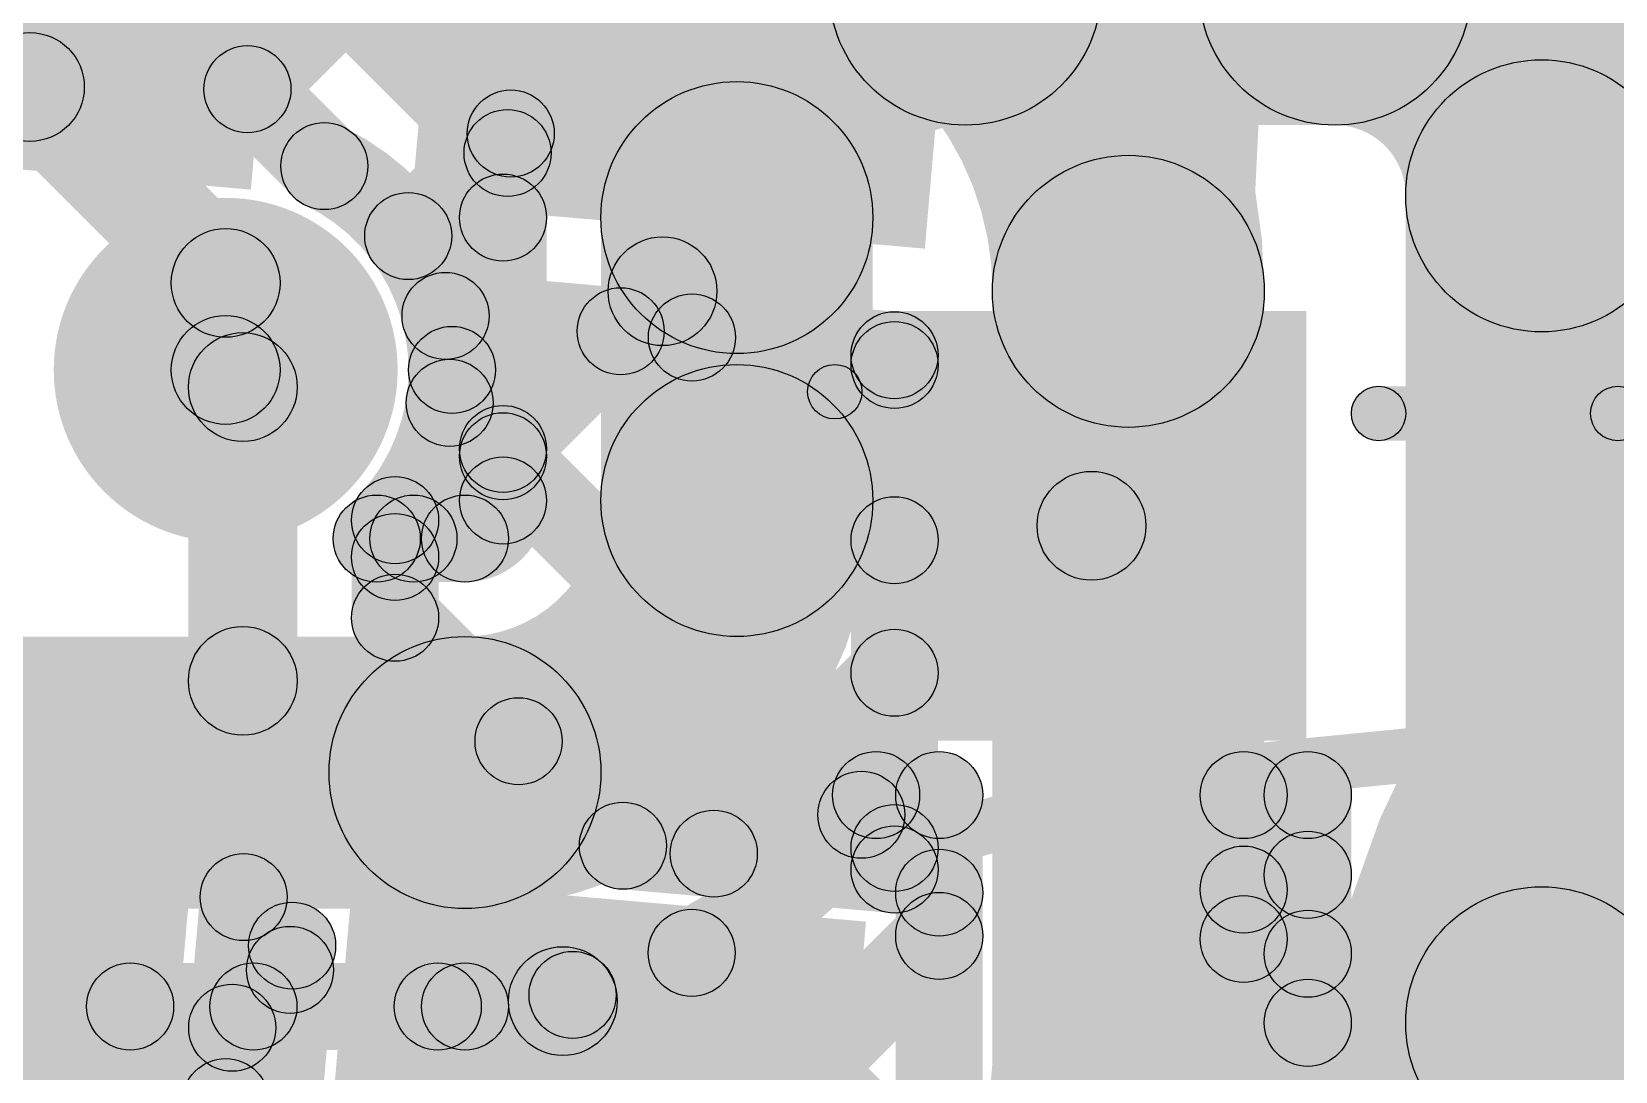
# Model space of a CAD drawing. Header units: millimetres. Extents: x -2.17 to 2.17, y -2.17 to 2.17.
# Drawn here: x 1.0632 to 1.2088, y -0.1321 to -0.0365 of the extents above; entities that cross this region are included whole.
import ezdxf

# ---------------------------------------------------------------- set-up
doc = ezdxf.new("R2010")
doc.units = ezdxf.units.MM
doc.header["$MEASUREMENT"] = 0
for name, color, linetype in [('BottomLayer', 5, 'Continuous'), ('BottomOverlay', 54, 'Continuous'), ('BottomPaste', 16, 'Continuous'), ('BottomSolder', 6, 'Continuous'), ('Mechanical2', 216, 'Continuous'), ('TopLayer', 1, 'Continuous'), ('TopOverlay', 2, 'Continuous'), ('TopPaste', 8, 'Continuous'), ('TopSolder', 216, 'Continuous'), ('ViaHoleLayer', 16, 'Continuous')]:
    doc.layers.add(name, color=color, linetype=linetype)

# ---------------------------------------------------------------- blocks, each defined once
blk = doc.blocks.new('YS_SBZ9032C03R16_B_30')
at = {"layer": 'BottomOverlay', "const_width": 0.005}
blk.add_lwpolyline([(0.174343, -0.0442776, -0.7770826321552268), (-0.174266, -0.0445797)], format="xyb", dxfattribs=at)
blk = doc.blocks.new('WS2812B_M____230')
at = {"layer": 'TopLayer'}
for points in [[(-0.09409435, 0.05078745), (-0.03503925, 0.05078745), (-0.03503925, 0.01141735), (-0.09409435, 0.01141735)], [(0.03503945, 0.05078745), (0.09409455, 0.05078745), (0.09409455, 0.01141735), (0.03503945, 0.01141735)], [(-0.09409445, -0.01141725), (-0.03503935, -0.01141725), (-0.03503935, -0.05078735), (-0.09409445, -0.05078735)], [(0.03503945, -0.01141805), (0.09409455, -0.01141805), (0.09409455, -0.05078815), (0.03503945, -0.05078815)]]:
    blk.add_hatch(color=1, dxfattribs=at).paths.add_polyline_path(points)
at = {"layer": 'TopOverlay'}
blk.add_hatch(color=2, dxfattribs=at).paths.add_polyline_path([(-0.06999999464286863, -0.07250029999999426), (-0.07000000535713137, -0.06750030000000574), (0.07000029464286862, -0.06750000000000574), (0.07000030535713138, -0.07249999999999426)])
at = {"layer": 'TopPaste'}
for points in [[(-0.09409435, 0.05078745), (-0.03503925, 0.05078745), (-0.03503925, 0.01141735), (-0.09409435, 0.01141735)], [(0.03503945, 0.05078745), (0.09409455, 0.05078745), (0.09409455, 0.01141735), (0.03503945, 0.01141735)], [(-0.09409445, -0.01141725), (-0.03503935, -0.01141725), (-0.03503935, -0.05078735), (-0.09409445, -0.05078735)], [(0.03503945, -0.01141805), (0.09409455, -0.01141805), (0.09409455, -0.05078815), (0.03503945, -0.05078815)]]:
    blk.add_hatch(color=8, dxfattribs=at).paths.add_polyline_path(points)
at = {"layer": 'TopSolder'}
for points in [[(-0.09809435, 0.05478745), (-0.03103925, 0.05478745), (-0.03103925, 0.00741735), (-0.09809435, 0.00741735)], [(0.03103945, 0.05478745), (0.09809455, 0.05478745), (0.09809455, 0.00741735), (0.03103945, 0.00741735)], [(-0.09809445, -0.00741725), (-0.03103935, -0.00741725), (-0.03103935, -0.05478735), (-0.09809445, -0.05478735)], [(0.03103945, -0.00741805), (0.09809455, -0.00741805), (0.09809455, -0.05478815), (0.03103945, -0.05478815)]]:
    blk.add_hatch(color=216, dxfattribs=at).paths.add_polyline_path(points)
blk = doc.blocks.new('SOT23_3_B_286')
at = {"layer": 'BottomLayer'}
for points in [[(-0.02165995, 0.02657475), (-0.05315605, 0.02657475), (-0.05315605, 0.05807085), (-0.02165995, 0.05807085)], [(0.05314315, 0.02657475), (0.02164705, 0.02657475), (0.02164705, 0.05807085), (0.05314315, 0.05807085)], [(0.01574165, -0.05807095), (-0.01575445, -0.05807095), (-0.01575445, -0.02657485), (0.01574165, -0.02657485)]]:
    blk.add_hatch(color=5, dxfattribs=at).paths.add_polyline_path(points)
at = {"layer": 'BottomOverlay'}
h = blk.add_hatch(color=54, dxfattribs=at)
edge = h.paths.add_edge_path()
edge.add_arc((-0.066, 0.045), 0.0025, 0, 360)
h = blk.add_hatch(color=54, dxfattribs=at)
edge = h.paths.add_edge_path()
edge.add_arc((-0.06, 0.045), 0.0025, 0, 360)
h = blk.add_hatch(color=54, dxfattribs=at)
edge = h.paths.add_edge_path()
edge.add_arc((-0.0110064, 0.032), 0.0025, 0, 360)
for points in [[(0.0109936, 0.0345), (0.0109936, 0.0295), (-0.0110064, 0.0295), (-0.0110064, 0.0345)], [(-0.0635064, 0.03), (-0.0585064, 0.03), (-0.0585064, -0.029), (-0.0635064, -0.029)], [(0.0584936, 0.03), (0.0634936, 0.03), (0.0634936, -0.029), (0.0584936, -0.029)], [(-0.0260064, -0.0265), (-0.0260064, -0.0315), (-0.0610064, -0.0315), (-0.0610064, -0.0265)], [(0.0609936, -0.0265), (0.0609936, -0.0315), (0.0259936, -0.0315), (0.0259936, -0.0265)]]:
    blk.add_hatch(color=54, dxfattribs=at).paths.add_polyline_path(points)
h = blk.add_hatch(color=54, dxfattribs=at)
edge = h.paths.add_edge_path()
edge.add_arc((0.0109936, 0.032), 0.0025, 0, 360)
h = blk.add_hatch(color=54, dxfattribs=at)
edge = h.paths.add_edge_path()
edge.add_arc((-0.0610064, 0.03), 0.0025, 0, 360)
h = blk.add_hatch(color=54, dxfattribs=at)
edge = h.paths.add_edge_path()
edge.add_arc((0.0609936, 0.03), 0.0025, 0, 360)
h = blk.add_hatch(color=54, dxfattribs=at)
edge = h.paths.add_edge_path()
edge.add_arc((-0.0610064, -0.029), 0.0025, 0, 360)
h = blk.add_hatch(color=54, dxfattribs=at)
edge = h.paths.add_edge_path()
edge.add_arc((-0.0610064, -0.029), 0.0025, 0, 360)
h = blk.add_hatch(color=54, dxfattribs=at)
edge = h.paths.add_edge_path()
edge.add_arc((-0.0260064, -0.029), 0.0025, 0, 360)
h = blk.add_hatch(color=54, dxfattribs=at)
edge = h.paths.add_edge_path()
edge.add_arc((0.0259936, -0.029), 0.0025, 0, 360)
h = blk.add_hatch(color=54, dxfattribs=at)
edge = h.paths.add_edge_path()
edge.add_arc((0.0609936, -0.029), 0.0025, 0, 360)
h = blk.add_hatch(color=54, dxfattribs=at)
edge = h.paths.add_edge_path()
edge.add_arc((0.0609936, -0.029), 0.0025, 0, 360)
at = {"layer": 'BottomPaste'}
for points in [[(-0.02165995, 0.02657475), (-0.05315605, 0.02657475), (-0.05315605, 0.05807085), (-0.02165995, 0.05807085)], [(0.05314315, 0.02657475), (0.02164705, 0.02657475), (0.02164705, 0.05807085), (0.05314315, 0.05807085)], [(0.01574165, -0.05807095), (-0.01575445, -0.05807095), (-0.01575445, -0.02657485), (0.01574165, -0.02657485)]]:
    blk.add_hatch(color=16, dxfattribs=at).paths.add_polyline_path(points)
at = {"layer": 'BottomSolder'}
for points in [[(-0.01765995, 0.02257475), (-0.05715605, 0.02257475), (-0.05715605, 0.06207085), (-0.01765995, 0.06207085)], [(0.05714315, 0.02257475), (0.01764705, 0.02257475), (0.01764705, 0.06207085), (0.05714315, 0.06207085)], [(0.01974165, -0.06207095), (-0.01975445, -0.06207095), (-0.01975445, -0.02257485), (0.01974165, -0.02257485)]]:
    blk.add_hatch(color=6, dxfattribs=at).paths.add_polyline_path(points)
at = {"layer": 'BottomOverlay', "const_width": 0.005}
blk.add_lwpolyline([(-0.06, 0.045, 1), (-0.066, 0.045, 1)], format="xyb", close=True, dxfattribs=at)
at = {"layer": 'BottomOverlay'}
for centre in [(-0.066, 0.045), (-0.06, 0.045), (-0.0110064, 0.032), (0.0109936, 0.032), (-0.0610064, 0.03), (0.0609936, 0.03), (-0.0610064, -0.029), (-0.0610064, -0.029), (-0.0260064, -0.029), (0.0259936, -0.029), (0.0609936, -0.029), (0.0609936, -0.029)]:
    blk.add_circle(centre, 0.0025, dxfattribs=at)

msp = doc.modelspace()

# ---------------------------------------------------------------- hatches: boundary and pattern name
at = {"layer": 'BottomLayer'}
for points in [[(1.037527372875254, 0.01605617287525381), (1.043184227124746, 0.02171302712474619), (1.109744827124746, -0.04484757287525381), (1.104087972875254, -0.05050442712474619)], [(1.085825127124746, -0.04463672712474619), (1.080168272875254, -0.03897987287525381), (1.140861172875254, 0.02171302712474619), (1.146518027124746, 0.01605617287525381)], [(1.149, -0.0451105), (1.149, -0.0201105), (1.183, -0.0201105), (1.183, -0.0451105)], [(1.070071072875254, -0.03453942712474619), (1.075727927124746, -0.02888257287525381), (1.092895427124746, -0.04605007287525381), (1.087238572875254, -0.05170692712474619)], [(1.059464466094067, -0.04514603390593274), (1.066535533905933, -0.03807496609406726), (1.084535533905933, -0.05607496609406726), (1.077464466094067, -0.06314603390593274)], [(1.100612027124746, -0.05813412712474619), (1.094955172875254, -0.05247727287525381), (1.104380472875254, -0.04305197287525381), (1.110037327124746, -0.04870882712474619)], [(1.2145, -0.1276105), (1.1895, -0.1276105), (1.1895, -0.0516105), (1.2145, -0.0516105)], [(1.1105, -0.0796105), (1.1025, -0.0796105), (1.1025, -0.0536105), (1.1105, -0.0536105)], [(1.1405, -0.0796105), (1.1155, -0.0796105), (1.1155, -0.0536105), (1.1405, -0.0536105)], [(1.086, -0.0676105), (1.076, -0.0676105), (1.076, -0.0596105), (1.086, -0.0596105)], [(1.098761772875254, -0.07346252712474619), (1.104418627124746, -0.06780567287525381), (1.109328427124746, -0.0727154728752538), (1.103671572875254, -0.07837232712474619)], [(1.101091527124746, -0.08593892712474618), (1.095434672875254, -0.08028207287525381), (1.103671572875254, -0.0720451728752538), (1.109328427124746, -0.07770202712474619)], [(1.094887, -0.0871105), (1.094887, -0.0791105), (1.103, -0.0791105), (1.103, -0.0871105)], [(1.1656049, -0.2680636), (1.1556049, -0.2680636), (1.1556049, -0.0819333), (1.1656049, -0.0819333)], [(1.0394643, -0.1171105), (1.0394643, -0.0921105), (1.103, -0.0921105), (1.103, -0.1171105)], [(1.1408076, -0.1106814), (1.1408076, -0.1026814), (1.1466049, -0.1026814), (1.1466049, -0.1106814)], [(1.1746049, -0.1106814), (1.1746049, -0.1026814), (1.1805, -0.1026814), (1.1805, -0.1106814)], [(1.136616972875254, -0.1113177271247462), (1.142273827124746, -0.1056608728752538), (1.149433327124746, -0.1128203728752538), (1.143776472875254, -0.1184772271247462)], [(1.1506049, -0.2680636), (1.1426049, -0.2680636), (1.1426049, -0.1066814), (1.1506049, -0.1066814)], [(1.1786049, -0.2680636), (1.1706049, -0.2680636), (1.1706049, -0.1066814), (1.1786049, -0.1066814)], [(1.1845, -0.1276105), (1.1765, -0.1276105), (1.1765, -0.1066814), (1.1845, -0.1066814)], [(1.177433327124746, -0.1227343271247462), (1.171776472875254, -0.1170774728752538), (1.177671572875254, -0.1111823728752538), (1.183328427124746, -0.1168392271247462)], [(1.171776472875254, -0.1181929271247462), (1.177433327124746, -0.1125360728752538), (1.183328427124746, -0.1184311728752538), (1.177671572875254, -0.1240880271247462)], [(1.059877527124746, -0.2120058271247462), (1.054220672875254, -0.2063489728752538), (1.143776472875254, -0.1167931728752538), (1.149433327124746, -0.1224500271247462)], [(1.121018772875254, -0.1240038271247462), (1.126675627124746, -0.1183469728752538), (1.149433327124746, -0.1411046728752538), (1.143776472875254, -0.1467615271247462)], [(1.0394643, -0.1301105), (1.0394643, -0.1221105), (1.103, -0.1221105), (1.103, -0.1301105)], [(1.056194827124746, -0.1874042271247462), (1.050537972875254, -0.1817473728752538), (1.110068772875254, -0.1222165728752538), (1.115725627124746, -0.1278734271247462)], [(1.053419627124746, -0.1618951271247462), (1.047762772875254, -0.1562382728752538), (1.080718972875254, -0.1232820728752538), (1.086375827124746, -0.1289389271247462)], [(1.069385272875254, -0.1289389271247462), (1.075042127124746, -0.1232820728752538), (1.123478427124746, -0.1717183728752538), (1.117821572875254, -0.1773752271247462)], [(1.097669572875254, -0.1289389271247462), (1.103326427124746, -0.1232820728752538), (1.149433327124746, -0.1693889728752538), (1.143776472875254, -0.1750458271247462)]]:
    msp.add_hatch(color=5, dxfattribs=at).paths.add_polyline_path(points)
h = msp.add_hatch(color=5, dxfattribs=at)
edge = h.paths.add_edge_path()
edge.add_arc((1.149, -0.0326105), 0.0125, 0, 360)
h = msp.add_hatch(color=5, dxfattribs=at)
edge = h.paths.add_edge_path()
edge.add_arc((1.149, -0.0326105), 0.0125, 0, 360)
h = msp.add_hatch(color=5, dxfattribs=at)
edge = h.paths.add_edge_path()
edge.add_arc((1.183, -0.0326105), 0.0125, 0, 360)
h = msp.add_hatch(color=5, dxfattribs=at)
edge = h.paths.add_edge_path()
edge.add_arc((1.183, -0.0326105), 0.0125, 0, 360)
h = msp.add_hatch(color=5, dxfattribs=at)
edge = h.paths.add_edge_path()
edge.add_arc((1.063, -0.0416105), 0.005, 0, 360)
h = msp.add_hatch(color=5, dxfattribs=at)
edge = h.paths.add_edge_path()
edge.add_arc((1.063, -0.0416105), 0.005, 0, 360)
h = msp.add_hatch(color=5, dxfattribs=at)
edge = h.paths.add_edge_path()
edge.add_arc((1.0829967, -0.0418083), 0.004, 0, 360)
h = msp.add_hatch(color=5, dxfattribs=at)
edge = h.paths.add_edge_path()
edge.add_arc((1.202, -0.0516105), 0.0125, 0, 360)
h = msp.add_hatch(color=5, dxfattribs=at)
edge = h.paths.add_edge_path()
edge.add_arc((1.202, -0.0516105), 0.0125, 0, 360)
h = msp.add_hatch(color=5, dxfattribs=at)
edge = h.paths.add_edge_path()
edge.add_arc((1.1072089, -0.0458804), 0.004, 0, 360)
h = msp.add_hatch(color=5, dxfattribs=at)
edge = h.paths.add_edge_path()
edge.add_arc((1.128, -0.0536105), 0.0125, 0, 360)
h = msp.add_hatch(color=5, dxfattribs=at)
edge = h.paths.add_edge_path()
edge.add_arc((1.128, -0.0536105), 0.0125, 0, 360)
h = msp.add_hatch(color=5, dxfattribs=at)
edge = h.paths.add_edge_path()
edge.add_arc((1.1069164, -0.047676), 0.004, 0, 360)
h = msp.add_hatch(color=5, dxfattribs=at)
edge = h.paths.add_edge_path()
edge.add_arc((1.090067, -0.0488785), 0.004, 0, 360)
h = msp.add_hatch(color=5, dxfattribs=at)
edge = h.paths.add_edge_path()
edge.add_arc((1.090067, -0.0488785), 0.004, 0, 360)
h = msp.add_hatch(color=5, dxfattribs=at)
edge = h.paths.add_edge_path()
edge.add_arc((1.1065, -0.0536105), 0.004, 0, 360)
h = msp.add_hatch(color=5, dxfattribs=at)
edge = h.paths.add_edge_path()
edge.add_arc((1.1065, -0.0536105), 0.004, 0, 360)
h = msp.add_hatch(color=5, dxfattribs=at)
edge = h.paths.add_edge_path()
edge.add_arc((1.0977836, -0.0553057), 0.004, 0, 360)
h = msp.add_hatch(color=5, dxfattribs=at)
edge = h.paths.add_edge_path()
edge.add_arc((1.081, -0.0596105), 0.005, 0, 360)
h = msp.add_hatch(color=5, dxfattribs=at)
edge = h.paths.add_edge_path()
edge.add_arc((1.081, -0.0596105), 0.005, 0, 360)
h = msp.add_hatch(color=5, dxfattribs=at)
edge = h.paths.add_edge_path()
edge.add_arc((1.081, -0.0676105), 0.011811, 0, 360)
h = msp.add_hatch(color=5, dxfattribs=at)
edge = h.paths.add_edge_path()
edge.add_arc((1.081, -0.0676105), 0.005, 0, 360)
h = msp.add_hatch(color=5, dxfattribs=at)
edge = h.paths.add_edge_path()
edge.add_arc((1.101811, -0.0676105), 0.004, 0, 360)
h = msp.add_hatch(color=5, dxfattribs=at)
edge = h.paths.add_edge_path()
edge.add_arc((1.101811, -0.0676105), 0.004, 0, 360)
h = msp.add_hatch(color=5, dxfattribs=at)
edge = h.paths.add_edge_path()
edge.add_arc((1.1015902, -0.0706341), 0.004, 0, 360)
h = msp.add_hatch(color=5, dxfattribs=at)
edge = h.paths.add_edge_path()
edge.add_arc((1.128, -0.0796105), 0.0125, 0, 360)
h = msp.add_hatch(color=5, dxfattribs=at)
edge = h.paths.add_edge_path()
edge.add_arc((1.128, -0.0796105), 0.0125, 0, 360)
h = msp.add_hatch(color=5, dxfattribs=at)
edge = h.paths.add_edge_path()
edge.add_arc((1.1065, -0.0748736), 0.004, 0, 360)
h = msp.add_hatch(color=5, dxfattribs=at)
edge = h.paths.add_edge_path()
edge.add_arc((1.1065, -0.0755439), 0.004, 0, 360)
h = msp.add_hatch(color=5, dxfattribs=at)
edge = h.paths.add_edge_path()
edge.add_arc((1.1065, -0.0796105), 0.004, 0, 360)
h = msp.add_hatch(color=5, dxfattribs=at)
edge = h.paths.add_edge_path()
edge.add_arc((1.1065, -0.0796105), 0.004, 0, 360)
h = msp.add_hatch(color=5, dxfattribs=at)
edge = h.paths.add_edge_path()
edge.add_arc((1.1606049, -0.0819333), 0.005, 0, 360)
h = msp.add_hatch(color=5, dxfattribs=at)
edge = h.paths.add_edge_path()
edge.add_arc((1.094887, -0.0831105), 0.004, 0, 360)
h = msp.add_hatch(color=5, dxfattribs=at)
edge = h.paths.add_edge_path()
edge.add_arc((1.094887, -0.0831105), 0.004, 0, 360)
h = msp.add_hatch(color=5, dxfattribs=at)
edge = h.paths.add_edge_path()
edge.add_arc((1.0982631, -0.0831105), 0.004, 0, 360)
h = msp.add_hatch(color=5, dxfattribs=at)
edge = h.paths.add_edge_path()
edge.add_arc((1.103, -0.0831105), 0.004, 0, 360)
h = msp.add_hatch(color=5, dxfattribs=at)
edge = h.paths.add_edge_path()
edge.add_arc((1.103, -0.0831105), 0.004, 0, 360)
h = msp.add_hatch(color=5, dxfattribs=at)
edge = h.paths.add_edge_path()
edge.add_arc((1.103, -0.1046105), 0.0125, 0, 360)
h = msp.add_hatch(color=5, dxfattribs=at)
edge = h.paths.add_edge_path()
edge.add_arc((1.103, -0.1046105), 0.0125, 0, 360)
h = msp.add_hatch(color=5, dxfattribs=at)
edge = h.paths.add_edge_path()
edge.add_arc((1.1408076, -0.1066814), 0.004, 0, 360)
h = msp.add_hatch(color=5, dxfattribs=at)
edge = h.paths.add_edge_path()
edge.add_arc((1.1408076, -0.1066814), 0.004, 0, 360)
h = msp.add_hatch(color=5, dxfattribs=at)
edge = h.paths.add_edge_path()
edge.add_arc((1.1466049, -0.1066814), 0.004, 0, 360)
h = msp.add_hatch(color=5, dxfattribs=at)
edge = h.paths.add_edge_path()
edge.add_arc((1.1466049, -0.1066814), 0.004, 0, 360)
h = msp.add_hatch(color=5, dxfattribs=at)
edge = h.paths.add_edge_path()
edge.add_arc((1.1746049, -0.1066814), 0.004, 0, 360)
h = msp.add_hatch(color=5, dxfattribs=at)
edge = h.paths.add_edge_path()
edge.add_arc((1.1746049, -0.1066814), 0.004, 0, 360)
h = msp.add_hatch(color=5, dxfattribs=at)
edge = h.paths.add_edge_path()
edge.add_arc((1.1805, -0.1066814), 0.004, 0, 360)
h = msp.add_hatch(color=5, dxfattribs=at)
edge = h.paths.add_edge_path()
edge.add_arc((1.1805, -0.1066814), 0.004, 0, 360)
h = msp.add_hatch(color=5, dxfattribs=at)
edge = h.paths.add_edge_path()
edge.add_arc((1.1394454, -0.1084893), 0.004, 0, 360)
h = msp.add_hatch(color=5, dxfattribs=at)
edge = h.paths.add_edge_path()
edge.add_arc((1.1805, -0.1140108), 0.004, 0, 360)
h = msp.add_hatch(color=5, dxfattribs=at)
edge = h.paths.add_edge_path()
edge.add_arc((1.1466049, -0.1156488), 0.004, 0, 360)
h = msp.add_hatch(color=5, dxfattribs=at)
edge = h.paths.add_edge_path()
edge.add_arc((1.1746049, -0.1153645), 0.004, 0, 360)
h = msp.add_hatch(color=5, dxfattribs=at)
edge = h.paths.add_edge_path()
edge.add_arc((1.1466049, -0.1196216), 0.004, 0, 360)
h = msp.add_hatch(color=5, dxfattribs=at)
edge = h.paths.add_edge_path()
edge.add_arc((1.1746049, -0.1199059), 0.004, 0, 360)
h = msp.add_hatch(color=5, dxfattribs=at)
edge = h.paths.add_edge_path()
edge.add_arc((1.202, -0.1276105), 0.0125, 0, 360)
h = msp.add_hatch(color=5, dxfattribs=at)
edge = h.paths.add_edge_path()
edge.add_arc((1.202, -0.1276105), 0.0125, 0, 360)
h = msp.add_hatch(color=5, dxfattribs=at)
edge = h.paths.add_edge_path()
edge.add_arc((1.1238472, -0.1211754), 0.004, 0, 360)
h = msp.add_hatch(color=5, dxfattribs=at)
edge = h.paths.add_edge_path()
edge.add_arc((1.1805, -0.1212596), 0.004, 0, 360)
h = msp.add_hatch(color=5, dxfattribs=at)
edge = h.paths.add_edge_path()
edge.add_arc((1.0722137, -0.1261105), 0.004, 0, 360)
h = msp.add_hatch(color=5, dxfattribs=at)
edge = h.paths.add_edge_path()
edge.add_arc((1.0835474, -0.1261105), 0.004, 0, 360)
h = msp.add_hatch(color=5, dxfattribs=at)
edge = h.paths.add_edge_path()
edge.add_arc((1.100498, -0.1261105), 0.004, 0, 360)
h = msp.add_hatch(color=5, dxfattribs=at)
edge = h.paths.add_edge_path()
edge.add_arc((1.103, -0.1261105), 0.004, 0, 360)
h = msp.add_hatch(color=5, dxfattribs=at)
edge = h.paths.add_edge_path()
edge.add_arc((1.103, -0.1261105), 0.004, 0, 360)
h = msp.add_hatch(color=5, dxfattribs=at)
edge = h.paths.add_edge_path()
edge.add_arc((1.1128972, -0.125045), 0.004, 0, 360)
h = msp.add_hatch(color=5, dxfattribs=at)
edge = h.paths.add_edge_path()
edge.add_arc((1.1805, -0.1276105), 0.004, 0, 360)
h = msp.add_hatch(color=5, dxfattribs=at)
edge = h.paths.add_edge_path()
edge.add_arc((1.1805, -0.1276105), 0.004, 0, 360)
at = {"layer": 'BottomSolder'}
h = msp.add_hatch(color=6, dxfattribs=at)
edge = h.paths.add_edge_path()
edge.add_arc((1.081, -0.0676105), 0.015811, 0, 360)
at = {"layer": 'TopLayer'}
for points in [[(1.126148074037972, -0.06081287245558496), (1.116186125962028, -0.05994132754441504), (1.119631125962028, -0.02056422754441505), (1.129593074037972, -0.02143577245558496)], [(1.100861684755196, -0.06663127946831317), (1.101558915244804, -0.05866172053168683), (1.142848615244804, -0.06227402053168683), (1.142151384755196, -0.07024357946831318)], [(1.1765, -0.1756105), (1.1515, -0.1756105), (1.1515, -0.0603879), (1.1765, -0.0603879)], [(1.099400627124746, -0.08762982712474619), (1.093743772875254, -0.0819729728752538), (1.114489472875254, -0.06122727287525381), (1.120146327124746, -0.06688412712474619)], [(1.121041072875254, -0.0674573271247462), (1.126697927124746, -0.06180047287525381), (1.145328427124746, -0.0804309728752538), (1.139671572875254, -0.08608782712474619)], [(1.077464466094067, -0.07114603390593274), (1.084535533905933, -0.06407496609406726), (1.086107733905933, -0.06564716609406726), (1.079036666094067, -0.07271823390593274)], [(1.110751627124746, -0.1045631271247462), (1.105094772875254, -0.0989062728752538), (1.139671572875254, -0.06432947287525381), (1.145328427124746, -0.06998632712474619)], [(1.1465, -0.1135174), (1.1385, -0.1135174), (1.1385, -0.0662588), (1.1465, -0.0662588)], [(1.098761772875254, -0.0734623271247462), (1.104418627124746, -0.0678054728752538), (1.145328427124746, -0.1087152728752538), (1.139671572875254, -0.1143721271247462)], [(1.0875722, -0.0961827), (1.0775722, -0.0961827), (1.0775722, -0.0691827), (1.0875722, -0.0691827)], [(1.1005722, -0.0903837), (1.0925722, -0.0903837), (1.0925722, -0.0814165), (1.1005722, -0.0814165)], [(1.093743772875254, -0.09321212712474619), (1.099400627124746, -0.0875552728752538), (1.120348827124746, -0.1085034728752538), (1.114691972875254, -0.1141603271247462)], [(1.079036666094067, -0.09971823390593273), (1.086107733905933, -0.09264716609406726), (1.115535533905933, -0.1220749660940673), (1.108464466094067, -0.1291460339059327)], [(1.128707427124746, -0.1148916271247462), (1.123050572875254, -0.1092347728752538), (1.139671572875254, -0.09261377287525381), (1.145328427124746, -0.09827062712474618)], [(1.117171766235373, -0.1153166778480314), (1.117869033764627, -0.1073471221519686), (1.142848633764627, -0.1095326221519686), (1.142151366235373, -0.1175021778480314)], [(1.079818872875254, -0.1188852271247462), (1.085475727124746, -0.1132283728752538), (1.089938327124746, -0.1176909728752538), (1.084281472875254, -0.1233478271247462)], [(1.08059137865342, -0.1854506245591542), (1.07262182134658, -0.1847533754408457), (1.07866252134658, -0.1157081754408458), (1.08663207865342, -0.1164054245591542)], [(1.085407578815439, -0.1858719227072727), (1.077438021184561, -0.1851746772927273), (1.083125121184561, -0.1201707772927273), (1.091094678815439, -0.1208680227072727)], [(1.084425527124746, -0.1308892271247462), (1.078768672875254, -0.1252323728752538), (1.084086972875254, -0.1199140728752538), (1.089743827124746, -0.1255709271247462)], [(1.117, -0.1482858), (1.107, -0.1482858), (1.107, -0.1256105), (1.117, -0.1256105)]]:
    msp.add_hatch(color=1, dxfattribs=at).paths.add_polyline_path(points)
h = msp.add_hatch(color=1, dxfattribs=at)
edge = h.paths.add_edge_path()
edge.add_arc((1.164, -0.0603879), 0.0125, 0, 360)
h = msp.add_hatch(color=1, dxfattribs=at)
edge = h.paths.add_edge_path()
edge.add_arc((1.164, -0.0603879), 0.0125, 0, 360)
h = msp.add_hatch(color=1, dxfattribs=at)
edge = h.paths.add_edge_path()
edge.add_arc((1.081, -0.0676105), 0.011811, 0, 360)
h = msp.add_hatch(color=1, dxfattribs=at)
edge = h.paths.add_edge_path()
edge.add_arc((1.1211671, -0.0603771), 0.005, 0, 360)
h = msp.add_hatch(color=1, dxfattribs=at)
edge = h.paths.add_edge_path()
edge.add_arc((1.1012103, -0.0626465), 0.004, 0, 360)
h = msp.add_hatch(color=1, dxfattribs=at)
edge = h.paths.add_edge_path()
edge.add_arc((1.1012103, -0.0626465), 0.004, 0, 360)
h = msp.add_hatch(color=1, dxfattribs=at)
edge = h.paths.add_edge_path()
edge.add_arc((1.1173179, -0.0640557), 0.004, 0, 360)
h = msp.add_hatch(color=1, dxfattribs=at)
edge = h.paths.add_edge_path()
edge.add_arc((1.1238695, -0.0646289), 0.004, 0, 360)
h = msp.add_hatch(color=1, dxfattribs=at)
edge = h.paths.add_edge_path()
edge.add_arc((1.081, -0.0676105), 0.005, 0, 360)
h = msp.add_hatch(color=1, dxfattribs=at)
edge = h.paths.add_edge_path()
edge.add_arc((1.1425, -0.0662588), 0.004, 0, 360)
h = msp.add_hatch(color=1, dxfattribs=at)
edge = h.paths.add_edge_path()
edge.add_arc((1.1425, -0.0662588), 0.004, 0, 360)
h = msp.add_hatch(color=1, dxfattribs=at)
edge = h.paths.add_edge_path()
edge.add_arc((1.101811, -0.0676105), 0.004, 0, 360)
h = msp.add_hatch(color=1, dxfattribs=at)
edge = h.paths.add_edge_path()
edge.add_arc((1.101811, -0.0676105), 0.004, 0, 360)
h = msp.add_hatch(color=1, dxfattribs=at)
edge = h.paths.add_edge_path()
edge.add_arc((1.1425, -0.0671579), 0.004, 0, 360)
h = msp.add_hatch(color=1, dxfattribs=at)
edge = h.paths.add_edge_path()
edge.add_arc((1.0825722, -0.0691827), 0.005, 0, 360)
h = msp.add_hatch(color=1, dxfattribs=at)
edge = h.paths.add_edge_path()
edge.add_arc((1.0825722, -0.0691827), 0.005, 0, 360)
h = msp.add_hatch(color=1, dxfattribs=at)
edge = h.paths.add_edge_path()
edge.add_arc((1.1015902, -0.0706339), 0.004, 0, 360)
h = msp.add_hatch(color=1, dxfattribs=at)
edge = h.paths.add_edge_path()
edge.add_arc((1.0965722, -0.0814165), 0.004, 0, 360)
h = msp.add_hatch(color=1, dxfattribs=at)
edge = h.paths.add_edge_path()
edge.add_arc((1.0965722, -0.0814165), 0.004, 0, 360)
h = msp.add_hatch(color=1, dxfattribs=at)
edge = h.paths.add_edge_path()
edge.add_arc((1.1425, -0.0832594), 0.004, 0, 360)
h = msp.add_hatch(color=1, dxfattribs=at)
edge = h.paths.add_edge_path()
edge.add_arc((1.0965722, -0.0848014), 0.004, 0, 360)
h = msp.add_hatch(color=1, dxfattribs=at)
edge = h.paths.add_edge_path()
edge.add_arc((1.0965722, -0.0903837), 0.004, 0, 360)
h = msp.add_hatch(color=1, dxfattribs=at)
edge = h.paths.add_edge_path()
edge.add_arc((1.0965722, -0.0903837), 0.004, 0, 360)
h = msp.add_hatch(color=1, dxfattribs=at)
edge = h.paths.add_edge_path()
edge.add_arc((1.0825722, -0.0961827), 0.005, 0, 360)
h = msp.add_hatch(color=1, dxfattribs=at)
edge = h.paths.add_edge_path()
edge.add_arc((1.0825722, -0.0961827), 0.005, 0, 360)
h = msp.add_hatch(color=1, dxfattribs=at)
edge = h.paths.add_edge_path()
edge.add_arc((1.1425, -0.0954422), 0.004, 0, 360)
h = msp.add_hatch(color=1, dxfattribs=at)
edge = h.paths.add_edge_path()
edge.add_arc((1.1079232, -0.1017347), 0.004, 0, 360)
h = msp.add_hatch(color=1, dxfattribs=at)
edge = h.paths.add_edge_path()
edge.add_arc((1.1175204, -0.1113319), 0.004, 0, 360)
h = msp.add_hatch(color=1, dxfattribs=at)
edge = h.paths.add_edge_path()
edge.add_arc((1.1175204, -0.1113319), 0.004, 0, 360)
h = msp.add_hatch(color=1, dxfattribs=at)
edge = h.paths.add_edge_path()
edge.add_arc((1.1425, -0.1115437), 0.004, 0, 360)
h = msp.add_hatch(color=1, dxfattribs=at)
edge = h.paths.add_edge_path()
edge.add_arc((1.125879, -0.1120632), 0.004, 0, 360)
h = msp.add_hatch(color=1, dxfattribs=at)
edge = h.paths.add_edge_path()
edge.add_arc((1.1425, -0.1135174), 0.004, 0, 360)
h = msp.add_hatch(color=1, dxfattribs=at)
edge = h.paths.add_edge_path()
edge.add_arc((1.1425, -0.1135174), 0.004, 0, 360)
h = msp.add_hatch(color=1, dxfattribs=at)
edge = h.paths.add_edge_path()
edge.add_arc((1.0826473, -0.1160568), 0.004, 0, 360)
h = msp.add_hatch(color=1, dxfattribs=at)
edge = h.paths.add_edge_path()
edge.add_arc((1.0826473, -0.1160568), 0.004, 0, 360)
h = msp.add_hatch(color=1, dxfattribs=at)
edge = h.paths.add_edge_path()
edge.add_arc((1.0871099, -0.1205194), 0.004, 0, 360)
h = msp.add_hatch(color=1, dxfattribs=at)
edge = h.paths.add_edge_path()
edge.add_arc((1.0871099, -0.1205194), 0.004, 0, 360)
h = msp.add_hatch(color=1, dxfattribs=at)
edge = h.paths.add_edge_path()
edge.add_arc((1.0869154, -0.1227425), 0.004, 0, 360)
h = msp.add_hatch(color=1, dxfattribs=at)
edge = h.paths.add_edge_path()
edge.add_arc((1.112, -0.1256105), 0.005, 0, 360)
h = msp.add_hatch(color=1, dxfattribs=at)
edge = h.paths.add_edge_path()
edge.add_arc((1.112, -0.1256105), 0.005, 0, 360)
h = msp.add_hatch(color=1, dxfattribs=at)
edge = h.paths.add_edge_path()
edge.add_arc((1.0815971, -0.1280608), 0.004, 0, 360)
h = msp.add_hatch(color=1, dxfattribs=at)
edge = h.paths.add_edge_path()
edge.add_arc((1.0809991, -0.1348957), 0.004, 0, 360)
at = {"layer": 'ViaHoleLayer'}
h = msp.add_hatch(color=16, dxfattribs=at)
edge = h.paths.add_edge_path()
edge.add_arc((1.081, -0.0676105), 0.0059055, 0, 360)

# ---------------------------------------------------------------- linework, layer by layer
at = {"layer": 'BottomLayer'}
for points, const_width in [([(1.1065, -0.0536105, -0.4142135623730951), (1.149, -0.0111105)], 0.008), ([(1.128, -0.0536105, -0.4142135623730951), (1.149, -0.0326105)], 0.025), ([(1.183, -0.0326105, -0.4142135623730951), (1.202, -0.0516105)], 0.025), ([(1.090067, -0.0488785, -0.2875537009852643), (1.101811, -0.0676105)], 0.008), ([(1.101811, -0.0676105, -0.2132032651648894), (1.094887, -0.0831105)], 0.008), ([(1.128, -0.0796105, -0.4142135623730951), (1.103, -0.1046105)], 0.025), ([(1.1065, -0.0796105, -0.4142135623730951), (1.103, -0.0831105)], 0.008), ([(1.1408076, -0.1066814, -0.2419101893514286), (1.103, -0.1261105)], 0.008), ([(1.222, -0.1476105, -0.4142135623730951), (1.202, -0.1276105)], 0.025), ([(1.222, -0.1691105, -0.4142135623730951), (1.1805, -0.1276105)], 0.008)]:
    msp.add_lwpolyline(points, format="xyb", dxfattribs=dict(at, const_width=const_width))
for centre, radius in [((1.149, -0.0326105), 0.0125), ((1.149, -0.0326105), 0.0125), ((1.183, -0.0326105), 0.0125), ((1.183, -0.0326105), 0.0125), ((1.063, -0.0416105), 0.005), ((1.063, -0.0416105), 0.005), ((1.0829967, -0.0418083), 0.004), ((1.202, -0.0516105), 0.0125), ((1.202, -0.0516105), 0.0125), ((1.1072089, -0.0458804), 0.004), ((1.128, -0.0536105), 0.0125), ((1.128, -0.0536105), 0.0125), ((1.1069164, -0.047676), 0.004), ((1.090067, -0.0488785), 0.004), ((1.090067, -0.0488785), 0.004), ((1.1065, -0.0536105), 0.004), ((1.1065, -0.0536105), 0.004), ((1.0977836, -0.0553057), 0.004), ((1.081, -0.0596105), 0.005), ((1.081, -0.0596105), 0.005), ((1.081, -0.0676105), 0.005), ((1.101811, -0.0676105), 0.004), ((1.101811, -0.0676105), 0.004), ((1.1015902, -0.0706341), 0.004), ((1.128, -0.0796105), 0.0125), ((1.128, -0.0796105), 0.0125), ((1.1065, -0.0748736), 0.004), ((1.1065, -0.0755439), 0.004), ((1.1065, -0.0796105), 0.004), ((1.1065, -0.0796105), 0.004), ((1.1606049, -0.0819333), 0.005), ((1.094887, -0.0831105), 0.004), ((1.094887, -0.0831105), 0.004), ((1.0982631, -0.0831105), 0.004), ((1.103, -0.0831105), 0.004), ((1.103, -0.0831105), 0.004), ((1.103, -0.1046105), 0.0125), ((1.103, -0.1046105), 0.0125), ((1.1408076, -0.1066814), 0.004), ((1.1408076, -0.1066814), 0.004), ((1.1466049, -0.1066814), 0.004), ((1.1466049, -0.1066814), 0.004), ((1.1746049, -0.1066814), 0.004), ((1.1746049, -0.1066814), 0.004), ((1.1805, -0.1066814), 0.004), ((1.1805, -0.1066814), 0.004), ((1.1394454, -0.1084893), 0.004), ((1.1805, -0.1140108), 0.004), ((1.1466049, -0.1156488), 0.004), ((1.1746049, -0.1153645), 0.004), ((1.1466049, -0.1196216), 0.004), ((1.1746049, -0.1199059), 0.004), ((1.202, -0.1276105), 0.0125), ((1.202, -0.1276105), 0.0125), ((1.1238472, -0.1211754), 0.004), ((1.1805, -0.1212596), 0.004), ((1.0722137, -0.1261105), 0.004), ((1.0835474, -0.1261105), 0.004), ((1.100498, -0.1261105), 0.004), ((1.103, -0.1261105), 0.004), ((1.103, -0.1261105), 0.004), ((1.1128972, -0.125045), 0.004), ((1.1805, -0.1276105), 0.004), ((1.1805, -0.1276105), 0.004)]:
    msp.add_circle(centre, radius, dxfattribs=at)
at = {"layer": 'Mechanical2', "const_width": 0.01}
for points in [[(2.1653543, 0.001, 1), (-2.1653543, 0.001, 1)], [(2.081354, -0.01, 1), (-2.049354, -0.01, 1)], [(1.8405512, 0.001, 1), (-1.8405512, 0.001, 1)], [(1.6437008, 0.001, 1), (-1.6437008, 0.001, 1)], [(1.503937, 0, 1), (-1.503937, 0, 1)], [(1.3070866, 0.001, 1), (-1.3070866, 0.001, 1)], [(1.1732283, 0.001, 1), (-1.1732283, 0.001, 1)]]:
    msp.add_lwpolyline(points, format="xyb", close=True, dxfattribs=at)
at = {"layer": 'TopLayer'}
for points, const_width in [([(1.1246121, -0.021, -0.4142135623730951), (1.164, -0.0603879)], 0.025), ([(1.192, -0.147272, -0.4142135623730951), (1.2799913, -0.0592807)], 0.025), ([(1.1012103, -0.0626465, -0.06028571992852587), (1.101811, -0.0676105)], 0.008), ([(1.101811, -0.0676105, -0.1833514739156537), (1.0965722, -0.0814165)], 0.008)]:
    msp.add_lwpolyline(points, format="xyb", dxfattribs=dict(at, const_width=const_width))
for centre, radius in [((1.164, -0.0603879), 0.0125), ((1.164, -0.0603879), 0.0125), ((1.1211671, -0.0603771), 0.005), ((1.1012103, -0.0626465), 0.004), ((1.1012103, -0.0626465), 0.004), ((1.1173179, -0.0640557), 0.004), ((1.1238695, -0.0646289), 0.004), ((1.081, -0.0676105), 0.005), ((1.1425, -0.0662588), 0.004), ((1.1425, -0.0662588), 0.004), ((1.101811, -0.0676105), 0.004), ((1.101811, -0.0676105), 0.004), ((1.1425, -0.0671579), 0.004), ((1.0825722, -0.0691827), 0.005), ((1.0825722, -0.0691827), 0.005), ((1.1015902, -0.0706339), 0.004), ((1.0965722, -0.0814165), 0.004), ((1.0965722, -0.0814165), 0.004), ((1.1425, -0.0832594), 0.004), ((1.0965722, -0.0848014), 0.004), ((1.0965722, -0.0903837), 0.004), ((1.0965722, -0.0903837), 0.004), ((1.0825722, -0.0961827), 0.005), ((1.0825722, -0.0961827), 0.005), ((1.1425, -0.0954422), 0.004), ((1.1079232, -0.1017347), 0.004), ((1.1175204, -0.1113319), 0.004), ((1.1175204, -0.1113319), 0.004), ((1.1425, -0.1115437), 0.004), ((1.125879, -0.1120632), 0.004), ((1.1425, -0.1135174), 0.004), ((1.1425, -0.1135174), 0.004), ((1.0826473, -0.1160568), 0.004), ((1.0826473, -0.1160568), 0.004), ((1.0871099, -0.1205194), 0.004), ((1.0871099, -0.1205194), 0.004), ((1.0869154, -0.1227425), 0.004), ((1.112, -0.1256105), 0.005), ((1.112, -0.1256105), 0.005), ((1.0815971, -0.1280608), 0.004), ((1.0809991, -0.1348957), 0.004)]:
    msp.add_circle(centre, radius, dxfattribs=at)

# ---------------------------------------------------------------- block references
for name, p, rotation in [('SOT23_3_B_286', (1.198, -0.0396105), 180), ('WS2812B_M____230', (1.088, -0.0826105), 85), ('YS_SBZ9032C03R16_B_30', (1.1994803, -0.2826105), 180)]:
    msp.add_blockref(name, p, dxfattribs=dict(rotation=rotation))

doc.saveas('drawing.dxf')
